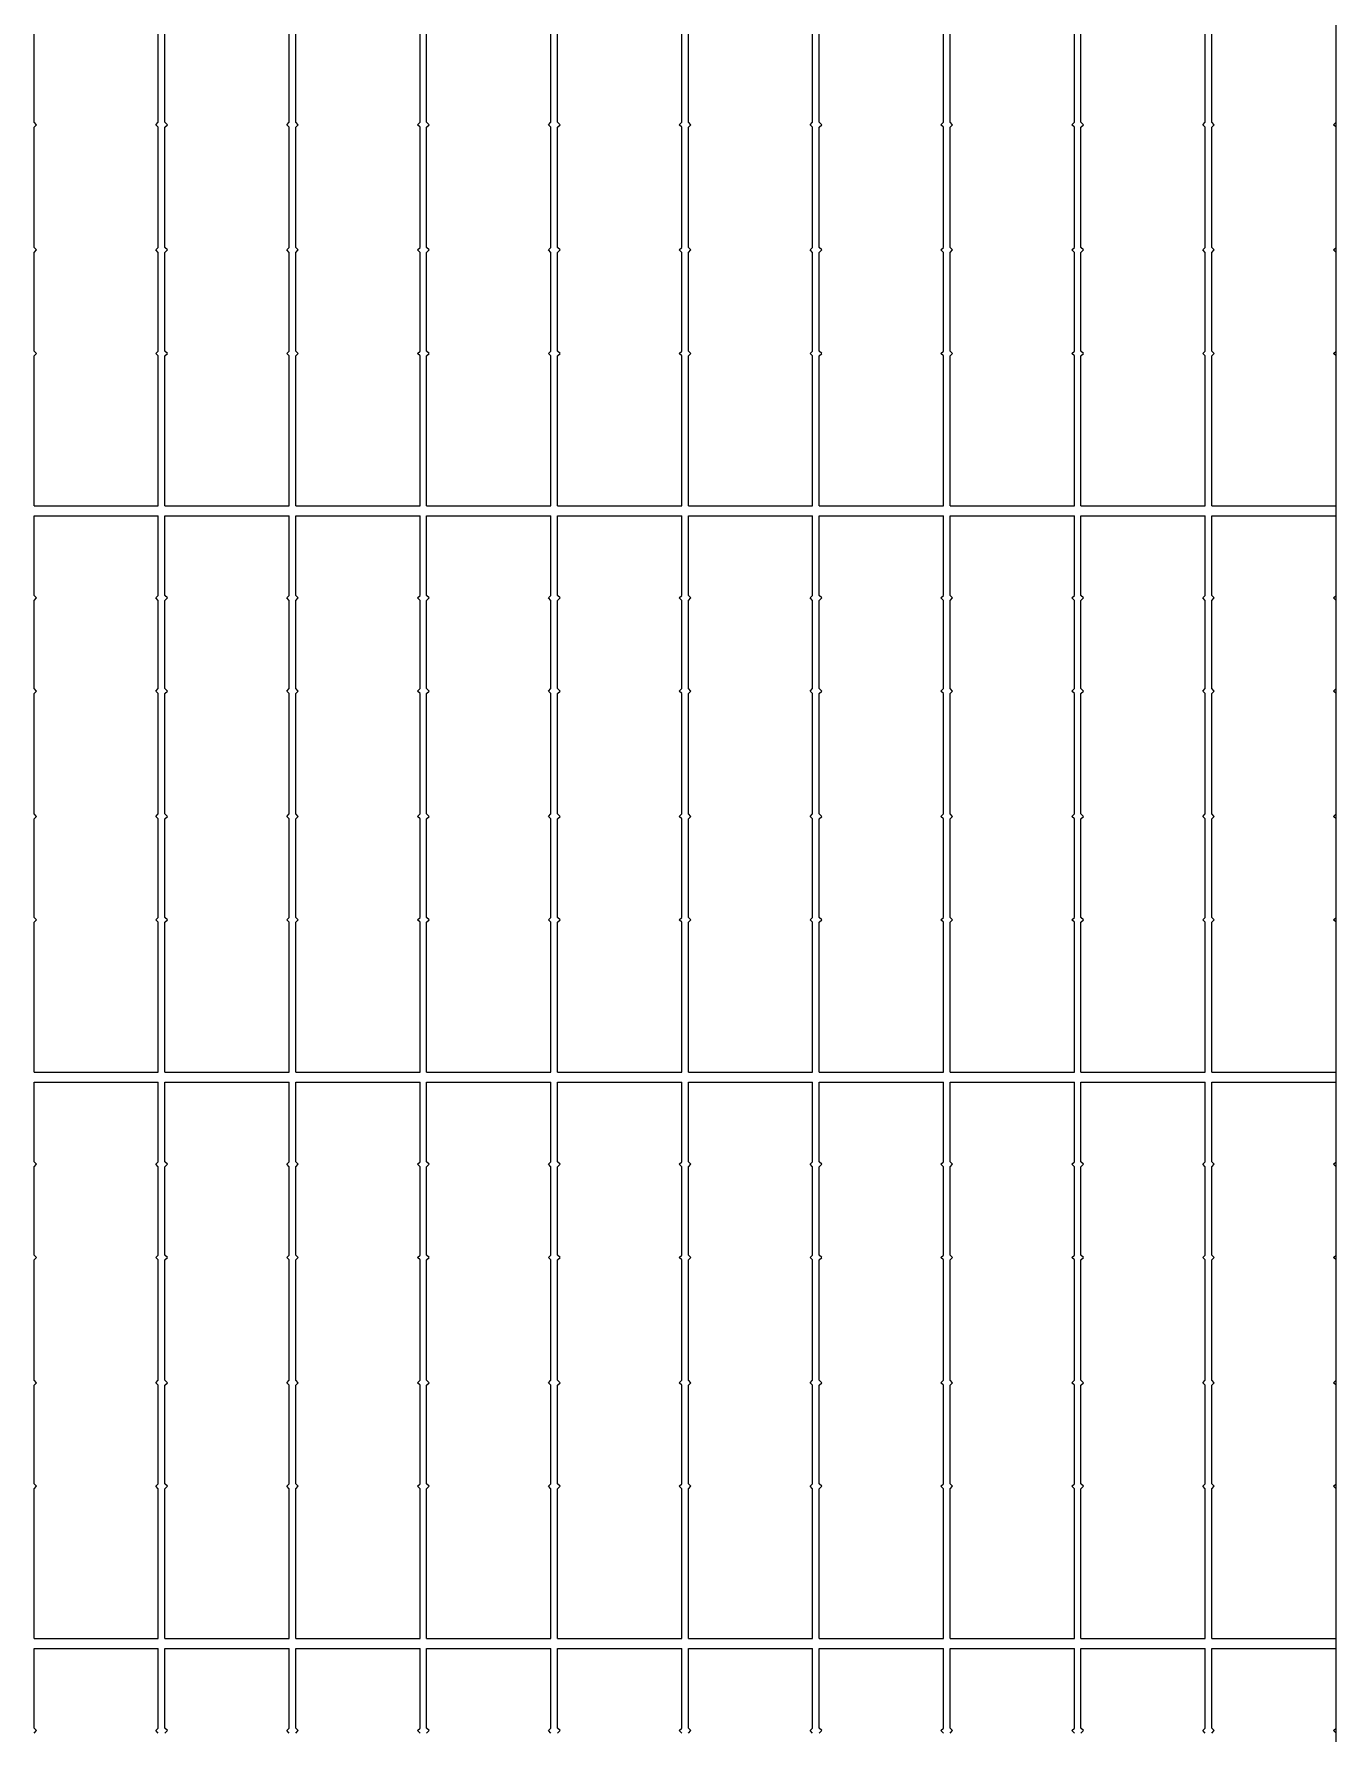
# Model space of a CAD drawing. Header units: millimetres. Extents: x 47861 to 59117, y 10924 to 15324.
# Drawn here: x 58331 to 59117, y 13048 to 14074 of the extents above; entities that cross this region are included whole.
import ezdxf

# ---------------------------------------------------------------- set-up
doc = ezdxf.new("R2010")
doc.units = ezdxf.units.MM

msp = doc.modelspace()

# ---------------------------------------------------------------- linework, layer by layer
at = {"color": 2}
for p, q in [((59117.3, 11009.5), (59117.3, 14809.5)), ((58331.3, 14021.1), (58331.3, 14074.4)), ((58406.3, 14021.1), (58406.3, 14074.4)), ((58410.3, 14021.1), (58410.3, 14074.4)), ((58485.3, 14021.1), (58485.3, 14074.4)), ((58489.3, 14021.1), (58489.3, 14074.4)), ((58564.3, 14021.1), (58564.3, 14074.4)), ((58568.3, 14021.1), (58568.3, 14074.4)), ((58643.3, 14021.1), (58643.3, 14074.4)), ((58647.3, 14021.1), (58647.3, 14074.4)), ((58722.3, 14021.1), (58722.3, 14074.4)), ((58726.3, 14021.1), (58726.3, 14074.4)), ((58801.3, 14021.1), (58801.3, 14074.4)), ((58805.3, 14021.1), (58805.3, 14074.4)), ((58880.3, 14021.1), (58880.3, 14074.4)), ((58884.3, 14021.1), (58884.3, 14074.4)), ((58959.3, 14021.1), (58959.3, 14074.4)), ((58963.3, 14021.1), (58963.3, 14074.4)), ((59038.3, 14021.1), (59038.3, 14074.4)), ((59042.3, 14021.1), (59042.3, 14074.4)), ((59117.3, 14021.1), (59117.3, 14074.4)), ((58332.8, 14019.6), (58331.3, 14021.1)), ((58331.3, 14018.1), (58332.8, 14019.6)), ((58331.3, 13945.5), (58331.3, 14018.1)), ((58404.8, 14019.6), (58406.3, 14021.1)), ((58406.3, 14018.1), (58404.8, 14019.6)), ((58406.3, 13945.5), (58406.3, 14018.1)), ((58411.8, 14019.6), (58410.3, 14021.1)), ((58410.3, 14018.1), (58411.8, 14019.6)), ((58410.3, 13945.5), (58410.3, 14018.1)), ((58483.8, 14019.6), (58485.3, 14021.1)), ((58485.3, 14018.1), (58483.8, 14019.6)), ((58485.3, 13945.5), (58485.3, 14018.1)), ((58490.8, 14019.6), (58489.3, 14021.1)), ((58489.3, 14018.1), (58490.8, 14019.6)), ((58489.3, 13945.5), (58489.3, 14018.1)), ((58562.8, 14019.6), (58564.3, 14021.1)), ((58564.3, 14018.1), (58562.8, 14019.6)), ((58564.3, 13945.5), (58564.3, 14018.1)), ((58569.8, 14019.6), (58568.3, 14021.1)), ((58568.3, 14018.1), (58569.8, 14019.6)), ((58568.3, 13945.5), (58568.3, 14018.1)), ((58641.8, 14019.6), (58643.3, 14021.1)), ((58643.3, 14018.1), (58641.8, 14019.6)), ((58643.3, 13945.5), (58643.3, 14018.1)), ((58648.8, 14019.6), (58647.3, 14021.1)), ((58647.3, 14018.1), (58648.8, 14019.6)), ((58647.3, 13945.5), (58647.3, 14018.1)), ((58720.8, 14019.6), (58722.3, 14021.1)), ((58722.3, 14018.1), (58720.8, 14019.6)), ((58722.3, 13945.5), (58722.3, 14018.1)), ((58727.8, 14019.6), (58726.3, 14021.1)), ((58726.3, 14018.1), (58727.8, 14019.6)), ((58726.3, 13945.5), (58726.3, 14018.1)), ((58799.8, 14019.6), (58801.3, 14021.1)), ((58801.3, 14018.1), (58799.8, 14019.6)), ((58801.3, 13945.5), (58801.3, 14018.1)), ((58806.8, 14019.6), (58805.3, 14021.1)), ((58805.3, 14018.1), (58806.8, 14019.6)), ((58805.3, 13945.5), (58805.3, 14018.1)), ((58878.8, 14019.6), (58880.3, 14021.1)), ((58880.3, 14018.1), (58878.8, 14019.6)), ((58880.3, 13945.5), (58880.3, 14018.1)), ((58885.8, 14019.6), (58884.3, 14021.1)), ((58884.3, 14018.1), (58885.8, 14019.6)), ((58884.3, 13945.5), (58884.3, 14018.1)), ((58957.8, 14019.6), (58959.3, 14021.1)), ((58959.3, 14018.1), (58957.8, 14019.6)), ((58959.3, 13945.5), (58959.3, 14018.1)), ((58964.8, 14019.6), (58963.3, 14021.1)), ((58963.3, 14018.1), (58964.8, 14019.6)), ((58963.3, 13945.5), (58963.3, 14018.1)), ((59036.8, 14019.6), (59038.3, 14021.1)), ((59038.3, 14018.1), (59036.8, 14019.6)), ((59038.3, 13945.5), (59038.3, 14018.1)), ((59043.8, 14019.6), (59042.3, 14021.1)), ((59042.3, 14018.1), (59043.8, 14019.6)), ((59042.3, 13945.5), (59042.3, 14018.1)), ((59115.8, 14019.6), (59117.3, 14021.1)), ((59117.3, 14018.1), (59115.8, 14019.6)), ((59117.3, 13945.5), (59117.3, 14018.1)), ((58332.8, 13944), (58331.3, 13945.5)), ((58331.3, 13942.5), (58332.8, 13944)), ((58404.8, 13944), (58406.3, 13945.5)), ((58406.3, 13942.5), (58404.8, 13944)), ((58411.8, 13944), (58410.3, 13945.5)), ((58410.3, 13942.5), (58411.8, 13944)), ((58483.8, 13944), (58485.3, 13945.5)), ((58485.3, 13942.5), (58483.8, 13944)), ((58490.8, 13944), (58489.3, 13945.5)), ((58489.3, 13942.5), (58490.8, 13944)), ((58562.8, 13944), (58564.3, 13945.5)), ((58564.3, 13942.5), (58562.8, 13944)), ((58569.8, 13944), (58568.3, 13945.5)), ((58568.3, 13942.5), (58569.8, 13944)), ((58641.8, 13944), (58643.3, 13945.5)), ((58643.3, 13942.5), (58641.8, 13944)), ((58648.8, 13944), (58647.3, 13945.5)), ((58647.3, 13942.5), (58648.8, 13944)), ((58720.8, 13944), (58722.3, 13945.5)), ((58722.3, 13942.5), (58720.8, 13944)), ((58727.8, 13944), (58726.3, 13945.5)), ((58726.3, 13942.5), (58727.8, 13944)), ((58799.8, 13944), (58801.3, 13945.5)), ((58801.3, 13942.5), (58799.8, 13944)), ((58806.8, 13944), (58805.3, 13945.5)), ((58805.3, 13942.5), (58806.8, 13944)), ((58878.8, 13944), (58880.3, 13945.5)), ((58880.3, 13942.5), (58878.8, 13944)), ((58885.8, 13944), (58884.3, 13945.5)), ((58884.3, 13942.5), (58885.8, 13944)), ((58957.8, 13944), (58959.3, 13945.5)), ((58959.3, 13942.5), (58957.8, 13944)), ((58964.8, 13944), (58963.3, 13945.5)), ((58963.3, 13942.5), (58964.8, 13944)), ((59036.8, 13944), (59038.3, 13945.5)), ((59038.3, 13942.5), (59036.8, 13944)), ((59043.8, 13944), (59042.3, 13945.5)), ((59042.3, 13942.5), (59043.8, 13944)), ((59115.8, 13944), (59117.3, 13945.5)), ((59117.3, 13942.5), (59115.8, 13944)), ((58331.3, 13883), (58331.3, 13942.5)), ((58406.3, 13883), (58406.3, 13942.5)), ((58410.3, 13883), (58410.3, 13942.5)), ((58485.3, 13883), (58485.3, 13942.5)), ((58489.3, 13883), (58489.3, 13942.5)), ((58564.3, 13883), (58564.3, 13942.5)), ((58568.3, 13883), (58568.3, 13942.5)), ((58643.3, 13883), (58643.3, 13942.5)), ((58647.3, 13883), (58647.3, 13942.5)), ((58722.3, 13883), (58722.3, 13942.5)), ((58726.3, 13883), (58726.3, 13942.5)), ((58801.3, 13883), (58801.3, 13942.5)), ((58805.3, 13883), (58805.3, 13942.5)), ((58880.3, 13883), (58880.3, 13942.5)), ((58884.3, 13883), (58884.3, 13942.5)), ((58959.3, 13883), (58959.3, 13942.5)), ((58963.3, 13883), (58963.3, 13942.5)), ((59038.3, 13883), (59038.3, 13942.5)), ((59042.3, 13883), (59042.3, 13942.5)), ((59117.3, 13883), (59117.3, 13942.5)), ((58332.8, 13881.5), (58331.3, 13883)), ((58404.8, 13881.5), (58406.3, 13883)), ((58411.8, 13881.5), (58410.3, 13883)), ((58483.8, 13881.5), (58485.3, 13883)), ((58490.8, 13881.5), (58489.3, 13883)), ((58562.8, 13881.5), (58564.3, 13883)), ((58569.8, 13881.5), (58568.3, 13883)), ((58641.8, 13881.5), (58643.3, 13883)), ((58648.8, 13881.5), (58647.3, 13883)), ((58720.8, 13881.5), (58722.3, 13883)), ((58727.8, 13881.5), (58726.3, 13883)), ((58799.8, 13881.5), (58801.3, 13883)), ((58806.8, 13881.5), (58805.3, 13883)), ((58878.8, 13881.5), (58880.3, 13883)), ((58885.8, 13881.5), (58884.3, 13883)), ((58957.8, 13881.5), (58959.3, 13883)), ((58964.8, 13881.5), (58963.3, 13883)), ((59036.8, 13881.5), (59038.3, 13883)), ((59043.8, 13881.5), (59042.3, 13883)), ((59115.8, 13881.5), (59117.3, 13883)), ((58331.3, 13880), (58332.8, 13881.5)), ((58331.3, 13789.5), (58331.3, 13880)), ((58406.3, 13880), (58404.8, 13881.5)), ((58406.3, 13789.5), (58406.3, 13880)), ((58410.3, 13880), (58411.8, 13881.5)), ((58410.3, 13789.5), (58410.3, 13880)), ((58485.3, 13880), (58483.8, 13881.5)), ((58485.3, 13789.5), (58485.3, 13880)), ((58489.3, 13880), (58490.8, 13881.5)), ((58489.3, 13789.5), (58489.3, 13880)), ((58564.3, 13880), (58562.8, 13881.5)), ((58564.3, 13789.5), (58564.3, 13880)), ((58568.3, 13880), (58569.8, 13881.5)), ((58568.3, 13789.5), (58568.3, 13880)), ((58643.3, 13880), (58641.8, 13881.5)), ((58643.3, 13789.5), (58643.3, 13880)), ((58647.3, 13880), (58648.8, 13881.5)), ((58647.3, 13789.5), (58647.3, 13880)), ((58722.3, 13880), (58720.8, 13881.5)), ((58722.3, 13789.5), (58722.3, 13880)), ((58726.3, 13880), (58727.8, 13881.5)), ((58726.3, 13789.5), (58726.3, 13880)), ((58801.3, 13880), (58799.8, 13881.5)), ((58801.3, 13789.5), (58801.3, 13880)), ((58805.3, 13880), (58806.8, 13881.5)), ((58805.3, 13789.5), (58805.3, 13880)), ((58880.3, 13880), (58878.8, 13881.5)), ((58880.3, 13789.5), (58880.3, 13880)), ((58884.3, 13880), (58885.8, 13881.5)), ((58884.3, 13789.5), (58884.3, 13880)), ((58959.3, 13880), (58957.8, 13881.5)), ((58959.3, 13789.5), (58959.3, 13880)), ((58963.3, 13880), (58964.8, 13881.5)), ((58963.3, 13789.5), (58963.3, 13880)), ((59038.3, 13880), (59036.8, 13881.5)), ((59038.3, 13789.5), (59038.3, 13880)), ((59042.3, 13880), (59043.8, 13881.5)), ((59042.3, 13789.5), (59042.3, 13880)), ((59117.3, 13880), (59115.8, 13881.5)), ((59117.3, 13789.5), (59117.3, 13880)), ((58331.3, 13789.5), (58406.3, 13789.5)), ((58410.3, 13789.5), (58485.3, 13789.5)), ((58489.3, 13789.5), (58564.3, 13789.5)), ((58568.3, 13789.5), (58643.3, 13789.5)), ((58647.3, 13789.5), (58722.3, 13789.5)), ((58726.3, 13789.5), (58801.3, 13789.5)), ((58805.3, 13789.5), (58880.3, 13789.5)), ((58884.3, 13789.5), (58959.3, 13789.5)), ((58963.3, 13789.5), (59038.3, 13789.5)), ((59042.3, 13789.5), (59117.3, 13789.5)), ((58331.3, 13735.4), (58331.3, 13783.5)), ((58331.3, 13783.5), (58406.3, 13783.5)), ((58406.3, 13735.4), (58406.3, 13783.5)), ((58410.3, 13735.4), (58410.3, 13783.5)), ((58410.3, 13783.5), (58485.3, 13783.5)), ((58485.3, 13735.4), (58485.3, 13783.5)), ((58489.3, 13735.4), (58489.3, 13783.5)), ((58489.3, 13783.5), (58564.3, 13783.5)), ((58564.3, 13735.4), (58564.3, 13783.5)), ((58568.3, 13735.4), (58568.3, 13783.5)), ((58568.3, 13783.5), (58643.3, 13783.5)), ((58643.3, 13735.4), (58643.3, 13783.5)), ((58647.3, 13735.4), (58647.3, 13783.5)), ((58647.3, 13783.5), (58722.3, 13783.5)), ((58722.3, 13735.4), (58722.3, 13783.5)), ((58726.3, 13735.4), (58726.3, 13783.5)), ((58726.3, 13783.5), (58801.3, 13783.5)), ((58801.3, 13735.4), (58801.3, 13783.5)), ((58805.3, 13735.4), (58805.3, 13783.5)), ((58805.3, 13783.5), (58880.3, 13783.5)), ((58880.3, 13735.4), (58880.3, 13783.5)), ((58884.3, 13735.4), (58884.3, 13783.5)), ((58884.3, 13783.5), (58959.3, 13783.5)), ((58959.3, 13735.4), (58959.3, 13783.5)), ((58963.3, 13735.4), (58963.3, 13783.5)), ((58963.3, 13783.5), (59038.3, 13783.5)), ((59038.3, 13735.4), (59038.3, 13783.5)), ((59042.3, 13735.4), (59042.3, 13783.5)), ((59042.3, 13783.5), (59117.3, 13783.5)), ((59117.3, 13735.4), (59117.3, 13783.5)), ((58332.8, 13733.9), (58331.3, 13735.4)), ((58331.3, 13732.4), (58332.8, 13733.9)), ((58331.3, 13679.1), (58331.3, 13732.4)), ((58404.8, 13733.9), (58406.3, 13735.4)), ((58406.3, 13732.4), (58404.8, 13733.9)), ((58406.3, 13679.1), (58406.3, 13732.4)), ((58411.8, 13733.9), (58410.3, 13735.4)), ((58410.3, 13732.4), (58411.8, 13733.9)), ((58410.3, 13679.1), (58410.3, 13732.4)), ((58483.8, 13733.9), (58485.3, 13735.4)), ((58485.3, 13732.4), (58483.8, 13733.9)), ((58485.3, 13679.1), (58485.3, 13732.4)), ((58490.8, 13733.9), (58489.3, 13735.4)), ((58489.3, 13732.4), (58490.8, 13733.9)), ((58489.3, 13679.1), (58489.3, 13732.4)), ((58562.8, 13733.9), (58564.3, 13735.4)), ((58564.3, 13732.4), (58562.8, 13733.9)), ((58564.3, 13679.1), (58564.3, 13732.4)), ((58569.8, 13733.9), (58568.3, 13735.4)), ((58568.3, 13732.4), (58569.8, 13733.9)), ((58568.3, 13679.1), (58568.3, 13732.4)), ((58641.8, 13733.9), (58643.3, 13735.4)), ((58643.3, 13732.4), (58641.8, 13733.9)), ((58643.3, 13679.1), (58643.3, 13732.4)), ((58648.8, 13733.9), (58647.3, 13735.4)), ((58647.3, 13732.4), (58648.8, 13733.9)), ((58647.3, 13679.1), (58647.3, 13732.4)), ((58720.8, 13733.9), (58722.3, 13735.4)), ((58722.3, 13732.4), (58720.8, 13733.9)), ((58722.3, 13679.1), (58722.3, 13732.4)), ((58727.8, 13733.9), (58726.3, 13735.4)), ((58726.3, 13732.4), (58727.8, 13733.9)), ((58726.3, 13679.1), (58726.3, 13732.4)), ((58799.8, 13733.9), (58801.3, 13735.4)), ((58801.3, 13732.4), (58799.8, 13733.9)), ((58801.3, 13679.1), (58801.3, 13732.4)), ((58806.8, 13733.9), (58805.3, 13735.4)), ((58805.3, 13732.4), (58806.8, 13733.9)), ((58805.3, 13679.1), (58805.3, 13732.4)), ((58878.8, 13733.9), (58880.3, 13735.4)), ((58880.3, 13732.4), (58878.8, 13733.9)), ((58880.3, 13679.1), (58880.3, 13732.4)), ((58885.8, 13733.9), (58884.3, 13735.4)), ((58884.3, 13732.4), (58885.8, 13733.9)), ((58884.3, 13679.1), (58884.3, 13732.4)), ((58957.8, 13733.9), (58959.3, 13735.4)), ((58959.3, 13732.4), (58957.8, 13733.9)), ((58959.3, 13679.1), (58959.3, 13732.4)), ((58964.8, 13733.9), (58963.3, 13735.4)), ((58963.3, 13732.4), (58964.8, 13733.9)), ((58963.3, 13679.1), (58963.3, 13732.4)), ((59036.8, 13733.9), (59038.3, 13735.4)), ((59038.3, 13732.4), (59036.8, 13733.9)), ((59038.3, 13679.1), (59038.3, 13732.4)), ((59043.8, 13733.9), (59042.3, 13735.4)), ((59042.3, 13732.4), (59043.8, 13733.9)), ((59042.3, 13679.1), (59042.3, 13732.4)), ((59115.8, 13733.9), (59117.3, 13735.4)), ((59117.3, 13732.4), (59115.8, 13733.9)), ((59117.3, 13679.1), (59117.3, 13732.4)), ((58332.8, 13677.6), (58331.3, 13679.1)), ((58331.3, 13676.1), (58332.8, 13677.6)), ((58404.8, 13677.6), (58406.3, 13679.1)), ((58406.3, 13676.1), (58404.8, 13677.6)), ((58411.8, 13677.6), (58410.3, 13679.1)), ((58410.3, 13676.1), (58411.8, 13677.6)), ((58483.8, 13677.6), (58485.3, 13679.1)), ((58485.3, 13676.1), (58483.8, 13677.6)), ((58490.8, 13677.6), (58489.3, 13679.1)), ((58489.3, 13676.1), (58490.8, 13677.6)), ((58562.8, 13677.6), (58564.3, 13679.1)), ((58564.3, 13676.1), (58562.8, 13677.6)), ((58569.8, 13677.6), (58568.3, 13679.1)), ((58568.3, 13676.1), (58569.8, 13677.6)), ((58641.8, 13677.6), (58643.3, 13679.1)), ((58643.3, 13676.1), (58641.8, 13677.6)), ((58648.8, 13677.6), (58647.3, 13679.1)), ((58647.3, 13676.1), (58648.8, 13677.6)), ((58720.8, 13677.6), (58722.3, 13679.1)), ((58722.3, 13676.1), (58720.8, 13677.6)), ((58727.8, 13677.6), (58726.3, 13679.1)), ((58726.3, 13676.1), (58727.8, 13677.6)), ((58799.8, 13677.6), (58801.3, 13679.1)), ((58801.3, 13676.1), (58799.8, 13677.6)), ((58806.8, 13677.6), (58805.3, 13679.1)), ((58805.3, 13676.1), (58806.8, 13677.6)), ((58878.8, 13677.6), (58880.3, 13679.1)), ((58880.3, 13676.1), (58878.8, 13677.6)), ((58885.8, 13677.6), (58884.3, 13679.1)), ((58884.3, 13676.1), (58885.8, 13677.6)), ((58957.8, 13677.6), (58959.3, 13679.1)), ((58959.3, 13676.1), (58957.8, 13677.6)), ((58964.8, 13677.6), (58963.3, 13679.1)), ((58963.3, 13676.1), (58964.8, 13677.6)), ((59036.8, 13677.6), (59038.3, 13679.1)), ((59038.3, 13676.1), (59036.8, 13677.6)), ((59043.8, 13677.6), (59042.3, 13679.1)), ((59042.3, 13676.1), (59043.8, 13677.6)), ((59115.8, 13677.6), (59117.3, 13679.1)), ((59117.3, 13676.1), (59115.8, 13677.6)), ((58331.3, 13603.5), (58331.3, 13676.1)), ((58406.3, 13603.5), (58406.3, 13676.1)), ((58410.3, 13603.5), (58410.3, 13676.1)), ((58485.3, 13603.5), (58485.3, 13676.1)), ((58489.3, 13603.5), (58489.3, 13676.1)), ((58564.3, 13603.5), (58564.3, 13676.1)), ((58568.3, 13603.5), (58568.3, 13676.1)), ((58643.3, 13603.5), (58643.3, 13676.1)), ((58647.3, 13603.5), (58647.3, 13676.1)), ((58722.3, 13603.5), (58722.3, 13676.1)), ((58726.3, 13603.5), (58726.3, 13676.1)), ((58801.3, 13603.5), (58801.3, 13676.1)), ((58805.3, 13603.5), (58805.3, 13676.1)), ((58880.3, 13603.5), (58880.3, 13676.1)), ((58884.3, 13603.5), (58884.3, 13676.1)), ((58959.3, 13603.5), (58959.3, 13676.1)), ((58963.3, 13603.5), (58963.3, 13676.1)), ((59038.3, 13603.5), (59038.3, 13676.1)), ((59042.3, 13603.5), (59042.3, 13676.1)), ((59117.3, 13603.5), (59117.3, 13676.1)), ((58332.8, 13602), (58331.3, 13603.5)), ((58331.3, 13600.5), (58332.8, 13602)), ((58331.3, 13541), (58331.3, 13600.5)), ((58404.8, 13602), (58406.3, 13603.5)), ((58406.3, 13600.5), (58404.8, 13602)), ((58406.3, 13541), (58406.3, 13600.5)), ((58411.8, 13602), (58410.3, 13603.5)), ((58410.3, 13600.5), (58411.8, 13602)), ((58410.3, 13541), (58410.3, 13600.5)), ((58483.8, 13602), (58485.3, 13603.5)), ((58485.3, 13600.5), (58483.8, 13602)), ((58485.3, 13541), (58485.3, 13600.5)), ((58490.8, 13602), (58489.3, 13603.5)), ((58489.3, 13600.5), (58490.8, 13602)), ((58489.3, 13541), (58489.3, 13600.5)), ((58562.8, 13602), (58564.3, 13603.5)), ((58564.3, 13600.5), (58562.8, 13602)), ((58564.3, 13541), (58564.3, 13600.5)), ((58569.8, 13602), (58568.3, 13603.5)), ((58568.3, 13600.5), (58569.8, 13602)), ((58568.3, 13541), (58568.3, 13600.5)), ((58641.8, 13602), (58643.3, 13603.5)), ((58643.3, 13600.5), (58641.8, 13602)), ((58643.3, 13541), (58643.3, 13600.5)), ((58648.8, 13602), (58647.3, 13603.5)), ((58647.3, 13600.5), (58648.8, 13602)), ((58647.3, 13541), (58647.3, 13600.5)), ((58720.8, 13602), (58722.3, 13603.5)), ((58722.3, 13600.5), (58720.8, 13602)), ((58722.3, 13541), (58722.3, 13600.5)), ((58727.8, 13602), (58726.3, 13603.5)), ((58726.3, 13600.5), (58727.8, 13602)), ((58726.3, 13541), (58726.3, 13600.5)), ((58799.8, 13602), (58801.3, 13603.5)), ((58801.3, 13600.5), (58799.8, 13602)), ((58801.3, 13541), (58801.3, 13600.5)), ((58806.8, 13602), (58805.3, 13603.5)), ((58805.3, 13600.5), (58806.8, 13602)), ((58805.3, 13541), (58805.3, 13600.5)), ((58878.8, 13602), (58880.3, 13603.5)), ((58880.3, 13600.5), (58878.8, 13602)), ((58880.3, 13541), (58880.3, 13600.5)), ((58885.8, 13602), (58884.3, 13603.5)), ((58884.3, 13600.5), (58885.8, 13602)), ((58884.3, 13541), (58884.3, 13600.5)), ((58957.8, 13602), (58959.3, 13603.5)), ((58959.3, 13600.5), (58957.8, 13602)), ((58959.3, 13541), (58959.3, 13600.5)), ((58964.8, 13602), (58963.3, 13603.5)), ((58963.3, 13600.5), (58964.8, 13602)), ((58963.3, 13541), (58963.3, 13600.5)), ((59036.8, 13602), (59038.3, 13603.5)), ((59038.3, 13600.5), (59036.8, 13602)), ((59038.3, 13541), (59038.3, 13600.5)), ((59043.8, 13602), (59042.3, 13603.5)), ((59042.3, 13600.5), (59043.8, 13602)), ((59042.3, 13541), (59042.3, 13600.5)), ((59115.8, 13602), (59117.3, 13603.5)), ((59117.3, 13600.5), (59115.8, 13602)), ((59117.3, 13541), (59117.3, 13600.5)), ((58332.8, 13539.5), (58331.3, 13541)), ((58331.3, 13538), (58332.8, 13539.5)), ((58331.3, 13447.5), (58331.3, 13538)), ((58404.8, 13539.5), (58406.3, 13541)), ((58406.3, 13538), (58404.8, 13539.5)), ((58406.3, 13447.5), (58406.3, 13538)), ((58411.8, 13539.5), (58410.3, 13541)), ((58410.3, 13538), (58411.8, 13539.5)), ((58410.3, 13447.5), (58410.3, 13538)), ((58483.8, 13539.5), (58485.3, 13541)), ((58485.3, 13538), (58483.8, 13539.5)), ((58485.3, 13447.5), (58485.3, 13538)), ((58490.8, 13539.5), (58489.3, 13541)), ((58489.3, 13538), (58490.8, 13539.5)), ((58489.3, 13447.5), (58489.3, 13538)), ((58562.8, 13539.5), (58564.3, 13541)), ((58564.3, 13538), (58562.8, 13539.5)), ((58564.3, 13447.5), (58564.3, 13538)), ((58569.8, 13539.5), (58568.3, 13541)), ((58568.3, 13538), (58569.8, 13539.5)), ((58568.3, 13447.5), (58568.3, 13538)), ((58641.8, 13539.5), (58643.3, 13541)), ((58643.3, 13538), (58641.8, 13539.5)), ((58643.3, 13447.5), (58643.3, 13538)), ((58648.8, 13539.5), (58647.3, 13541)), ((58647.3, 13538), (58648.8, 13539.5)), ((58647.3, 13447.5), (58647.3, 13538)), ((58720.8, 13539.5), (58722.3, 13541)), ((58722.3, 13538), (58720.8, 13539.5)), ((58722.3, 13447.5), (58722.3, 13538)), ((58727.8, 13539.5), (58726.3, 13541)), ((58726.3, 13538), (58727.8, 13539.5)), ((58726.3, 13447.5), (58726.3, 13538)), ((58799.8, 13539.5), (58801.3, 13541)), ((58801.3, 13538), (58799.8, 13539.5)), ((58801.3, 13447.5), (58801.3, 13538)), ((58806.8, 13539.5), (58805.3, 13541)), ((58805.3, 13538), (58806.8, 13539.5)), ((58805.3, 13447.5), (58805.3, 13538)), ((58878.8, 13539.5), (58880.3, 13541)), ((58880.3, 13538), (58878.8, 13539.5)), ((58880.3, 13447.5), (58880.3, 13538)), ((58885.8, 13539.5), (58884.3, 13541)), ((58884.3, 13538), (58885.8, 13539.5)), ((58884.3, 13447.5), (58884.3, 13538)), ((58957.8, 13539.5), (58959.3, 13541)), ((58959.3, 13538), (58957.8, 13539.5)), ((58959.3, 13447.5), (58959.3, 13538)), ((58964.8, 13539.5), (58963.3, 13541)), ((58963.3, 13538), (58964.8, 13539.5)), ((58963.3, 13447.5), (58963.3, 13538)), ((59036.8, 13539.5), (59038.3, 13541)), ((59038.3, 13538), (59036.8, 13539.5)), ((59038.3, 13447.5), (59038.3, 13538)), ((59043.8, 13539.5), (59042.3, 13541)), ((59042.3, 13538), (59043.8, 13539.5)), ((59042.3, 13447.5), (59042.3, 13538)), ((59115.8, 13539.5), (59117.3, 13541)), ((59117.3, 13538), (59115.8, 13539.5)), ((59117.3, 13447.5), (59117.3, 13538)), ((58331.3, 13447.5), (58406.3, 13447.5)), ((58331.3, 13393.4), (58331.3, 13441.5)), ((58331.3, 13441.5), (58406.3, 13441.5)), ((58406.3, 13393.4), (58406.3, 13441.5)), ((58410.3, 13447.5), (58485.3, 13447.5)), ((58410.3, 13393.4), (58410.3, 13441.5)), ((58410.3, 13441.5), (58485.3, 13441.5)), ((58485.3, 13393.4), (58485.3, 13441.5)), ((58489.3, 13447.5), (58564.3, 13447.5)), ((58489.3, 13393.4), (58489.3, 13441.5)), ((58489.3, 13441.5), (58564.3, 13441.5)), ((58564.3, 13393.4), (58564.3, 13441.5)), ((58568.3, 13447.5), (58643.3, 13447.5)), ((58568.3, 13393.4), (58568.3, 13441.5)), ((58568.3, 13441.5), (58643.3, 13441.5)), ((58643.3, 13393.4), (58643.3, 13441.5)), ((58647.3, 13447.5), (58722.3, 13447.5)), ((58647.3, 13393.4), (58647.3, 13441.5)), ((58647.3, 13441.5), (58722.3, 13441.5)), ((58722.3, 13393.4), (58722.3, 13441.5)), ((58726.3, 13447.5), (58801.3, 13447.5)), ((58726.3, 13393.4), (58726.3, 13441.5)), ((58726.3, 13441.5), (58801.3, 13441.5)), ((58801.3, 13393.4), (58801.3, 13441.5)), ((58805.3, 13447.5), (58880.3, 13447.5)), ((58805.3, 13393.4), (58805.3, 13441.5)), ((58805.3, 13441.5), (58880.3, 13441.5)), ((58880.3, 13393.4), (58880.3, 13441.5)), ((58884.3, 13447.5), (58959.3, 13447.5)), ((58884.3, 13393.4), (58884.3, 13441.5)), ((58884.3, 13441.5), (58959.3, 13441.5)), ((58959.3, 13393.4), (58959.3, 13441.5)), ((58963.3, 13447.5), (59038.3, 13447.5)), ((58963.3, 13393.4), (58963.3, 13441.5)), ((58963.3, 13441.5), (59038.3, 13441.5)), ((59038.3, 13393.4), (59038.3, 13441.5)), ((59042.3, 13447.5), (59117.3, 13447.5)), ((59042.3, 13393.4), (59042.3, 13441.5)), ((59042.3, 13441.5), (59117.3, 13441.5)), ((59117.3, 13393.4), (59117.3, 13441.5)), ((58332.8, 13391.9), (58331.3, 13393.4)), ((58331.3, 13390.4), (58332.8, 13391.9)), ((58331.3, 13337.1), (58331.3, 13390.4)), ((58404.8, 13391.9), (58406.3, 13393.4)), ((58406.3, 13390.4), (58404.8, 13391.9)), ((58406.3, 13337.1), (58406.3, 13390.4)), ((58411.8, 13391.9), (58410.3, 13393.4)), ((58410.3, 13390.4), (58411.8, 13391.9)), ((58410.3, 13337.1), (58410.3, 13390.4)), ((58483.8, 13391.9), (58485.3, 13393.4)), ((58485.3, 13390.4), (58483.8, 13391.9)), ((58485.3, 13337.1), (58485.3, 13390.4)), ((58490.8, 13391.9), (58489.3, 13393.4)), ((58489.3, 13390.4), (58490.8, 13391.9)), ((58489.3, 13337.1), (58489.3, 13390.4)), ((58562.8, 13391.9), (58564.3, 13393.4)), ((58564.3, 13390.4), (58562.8, 13391.9)), ((58564.3, 13337.1), (58564.3, 13390.4)), ((58569.8, 13391.9), (58568.3, 13393.4)), ((58568.3, 13390.4), (58569.8, 13391.9)), ((58568.3, 13337.1), (58568.3, 13390.4)), ((58641.8, 13391.9), (58643.3, 13393.4)), ((58643.3, 13390.4), (58641.8, 13391.9)), ((58643.3, 13337.1), (58643.3, 13390.4)), ((58648.8, 13391.9), (58647.3, 13393.4)), ((58647.3, 13390.4), (58648.8, 13391.9)), ((58647.3, 13337.1), (58647.3, 13390.4)), ((58720.8, 13391.9), (58722.3, 13393.4)), ((58722.3, 13390.4), (58720.8, 13391.9)), ((58722.3, 13337.1), (58722.3, 13390.4)), ((58727.8, 13391.9), (58726.3, 13393.4)), ((58726.3, 13390.4), (58727.8, 13391.9)), ((58726.3, 13337.1), (58726.3, 13390.4)), ((58799.8, 13391.9), (58801.3, 13393.4)), ((58801.3, 13390.4), (58799.8, 13391.9)), ((58801.3, 13337.1), (58801.3, 13390.4)), ((58806.8, 13391.9), (58805.3, 13393.4)), ((58805.3, 13390.4), (58806.8, 13391.9)), ((58805.3, 13337.1), (58805.3, 13390.4)), ((58878.8, 13391.9), (58880.3, 13393.4)), ((58880.3, 13390.4), (58878.8, 13391.9)), ((58880.3, 13337.1), (58880.3, 13390.4)), ((58885.8, 13391.9), (58884.3, 13393.4)), ((58884.3, 13390.4), (58885.8, 13391.9)), ((58884.3, 13337.1), (58884.3, 13390.4)), ((58957.8, 13391.9), (58959.3, 13393.4)), ((58959.3, 13390.4), (58957.8, 13391.9)), ((58959.3, 13337.1), (58959.3, 13390.4)), ((58964.8, 13391.9), (58963.3, 13393.4)), ((58963.3, 13390.4), (58964.8, 13391.9)), ((58963.3, 13337.1), (58963.3, 13390.4)), ((59036.8, 13391.9), (59038.3, 13393.4)), ((59038.3, 13390.4), (59036.8, 13391.9)), ((59038.3, 13337.1), (59038.3, 13390.4)), ((59043.8, 13391.9), (59042.3, 13393.4)), ((59042.3, 13390.4), (59043.8, 13391.9)), ((59042.3, 13337.1), (59042.3, 13390.4)), ((59115.8, 13391.9), (59117.3, 13393.4)), ((59117.3, 13390.4), (59115.8, 13391.9)), ((59117.3, 13337.1), (59117.3, 13390.4)), ((58332.8, 13335.6), (58331.3, 13337.1)), ((58331.3, 13334.1), (58332.8, 13335.6)), ((58331.3, 13261.5), (58331.3, 13334.1)), ((58404.8, 13335.6), (58406.3, 13337.1)), ((58406.3, 13334.1), (58404.8, 13335.6)), ((58406.3, 13261.5), (58406.3, 13334.1)), ((58411.8, 13335.6), (58410.3, 13337.1)), ((58410.3, 13334.1), (58411.8, 13335.6)), ((58410.3, 13261.5), (58410.3, 13334.1)), ((58483.8, 13335.6), (58485.3, 13337.1)), ((58485.3, 13334.1), (58483.8, 13335.6)), ((58485.3, 13261.5), (58485.3, 13334.1)), ((58490.8, 13335.6), (58489.3, 13337.1)), ((58489.3, 13334.1), (58490.8, 13335.6)), ((58489.3, 13261.5), (58489.3, 13334.1)), ((58562.8, 13335.6), (58564.3, 13337.1)), ((58564.3, 13334.1), (58562.8, 13335.6)), ((58564.3, 13261.5), (58564.3, 13334.1)), ((58569.8, 13335.6), (58568.3, 13337.1)), ((58568.3, 13334.1), (58569.8, 13335.6)), ((58568.3, 13261.5), (58568.3, 13334.1)), ((58641.8, 13335.6), (58643.3, 13337.1)), ((58643.3, 13334.1), (58641.8, 13335.6)), ((58643.3, 13261.5), (58643.3, 13334.1)), ((58648.8, 13335.6), (58647.3, 13337.1)), ((58647.3, 13334.1), (58648.8, 13335.6)), ((58647.3, 13261.5), (58647.3, 13334.1)), ((58720.8, 13335.6), (58722.3, 13337.1)), ((58722.3, 13334.1), (58720.8, 13335.6)), ((58722.3, 13261.5), (58722.3, 13334.1)), ((58727.8, 13335.6), (58726.3, 13337.1)), ((58726.3, 13334.1), (58727.8, 13335.6)), ((58726.3, 13261.5), (58726.3, 13334.1)), ((58799.8, 13335.6), (58801.3, 13337.1)), ((58801.3, 13334.1), (58799.8, 13335.6)), ((58801.3, 13261.5), (58801.3, 13334.1)), ((58806.8, 13335.6), (58805.3, 13337.1)), ((58805.3, 13334.1), (58806.8, 13335.6)), ((58805.3, 13261.5), (58805.3, 13334.1)), ((58878.8, 13335.6), (58880.3, 13337.1)), ((58880.3, 13334.1), (58878.8, 13335.6)), ((58880.3, 13261.5), (58880.3, 13334.1)), ((58885.8, 13335.6), (58884.3, 13337.1)), ((58884.3, 13334.1), (58885.8, 13335.6)), ((58884.3, 13261.5), (58884.3, 13334.1)), ((58957.8, 13335.6), (58959.3, 13337.1)), ((58959.3, 13334.1), (58957.8, 13335.6)), ((58959.3, 13261.5), (58959.3, 13334.1)), ((58964.8, 13335.6), (58963.3, 13337.1)), ((58963.3, 13334.1), (58964.8, 13335.6)), ((58963.3, 13261.5), (58963.3, 13334.1)), ((59036.8, 13335.6), (59038.3, 13337.1)), ((59038.3, 13334.1), (59036.8, 13335.6)), ((59038.3, 13261.5), (59038.3, 13334.1)), ((59043.8, 13335.6), (59042.3, 13337.1)), ((59042.3, 13334.1), (59043.8, 13335.6)), ((59042.3, 13261.5), (59042.3, 13334.1)), ((59115.8, 13335.6), (59117.3, 13337.1)), ((59117.3, 13334.1), (59115.8, 13335.6)), ((59117.3, 13261.5), (59117.3, 13334.1)), ((58332.8, 13260), (58331.3, 13261.5)), ((58331.3, 13258.5), (58332.8, 13260)), ((58331.3, 13199), (58331.3, 13258.5)), ((58404.8, 13260), (58406.3, 13261.5)), ((58406.3, 13258.5), (58404.8, 13260)), ((58406.3, 13199), (58406.3, 13258.5)), ((58411.8, 13260), (58410.3, 13261.5)), ((58410.3, 13258.5), (58411.8, 13260)), ((58410.3, 13199), (58410.3, 13258.5)), ((58483.8, 13260), (58485.3, 13261.5)), ((58485.3, 13258.5), (58483.8, 13260)), ((58485.3, 13199), (58485.3, 13258.5)), ((58490.8, 13260), (58489.3, 13261.5)), ((58489.3, 13258.5), (58490.8, 13260)), ((58489.3, 13199), (58489.3, 13258.5)), ((58562.8, 13260), (58564.3, 13261.5)), ((58564.3, 13258.5), (58562.8, 13260)), ((58564.3, 13199), (58564.3, 13258.5)), ((58569.8, 13260), (58568.3, 13261.5)), ((58568.3, 13258.5), (58569.8, 13260)), ((58568.3, 13199), (58568.3, 13258.5)), ((58641.8, 13260), (58643.3, 13261.5)), ((58643.3, 13258.5), (58641.8, 13260)), ((58643.3, 13199), (58643.3, 13258.5)), ((58648.8, 13260), (58647.3, 13261.5)), ((58647.3, 13258.5), (58648.8, 13260)), ((58647.3, 13199), (58647.3, 13258.5)), ((58720.8, 13260), (58722.3, 13261.5)), ((58722.3, 13258.5), (58720.8, 13260)), ((58722.3, 13199), (58722.3, 13258.5)), ((58727.8, 13260), (58726.3, 13261.5)), ((58726.3, 13258.5), (58727.8, 13260)), ((58726.3, 13199), (58726.3, 13258.5)), ((58799.8, 13260), (58801.3, 13261.5)), ((58801.3, 13258.5), (58799.8, 13260)), ((58801.3, 13199), (58801.3, 13258.5)), ((58806.8, 13260), (58805.3, 13261.5)), ((58805.3, 13258.5), (58806.8, 13260)), ((58805.3, 13199), (58805.3, 13258.5)), ((58878.8, 13260), (58880.3, 13261.5)), ((58880.3, 13258.5), (58878.8, 13260)), ((58880.3, 13199), (58880.3, 13258.5)), ((58885.8, 13260), (58884.3, 13261.5)), ((58884.3, 13258.5), (58885.8, 13260)), ((58884.3, 13199), (58884.3, 13258.5)), ((58957.8, 13260), (58959.3, 13261.5)), ((58959.3, 13258.5), (58957.8, 13260)), ((58959.3, 13199), (58959.3, 13258.5)), ((58964.8, 13260), (58963.3, 13261.5)), ((58963.3, 13258.5), (58964.8, 13260)), ((58963.3, 13199), (58963.3, 13258.5)), ((59036.8, 13260), (59038.3, 13261.5)), ((59038.3, 13258.5), (59036.8, 13260)), ((59038.3, 13199), (59038.3, 13258.5)), ((59043.8, 13260), (59042.3, 13261.5)), ((59042.3, 13258.5), (59043.8, 13260)), ((59042.3, 13199), (59042.3, 13258.5)), ((59115.8, 13260), (59117.3, 13261.5)), ((59117.3, 13258.5), (59115.8, 13260)), ((59117.3, 13199), (59117.3, 13258.5)), ((58332.8, 13197.5), (58331.3, 13199)), ((58331.3, 13196), (58332.8, 13197.5)), ((58331.3, 13105.5), (58331.3, 13196)), ((58404.8, 13197.5), (58406.3, 13199)), ((58406.3, 13196), (58404.8, 13197.5)), ((58406.3, 13105.5), (58406.3, 13196)), ((58411.8, 13197.5), (58410.3, 13199)), ((58410.3, 13196), (58411.8, 13197.5)), ((58410.3, 13105.5), (58410.3, 13196)), ((58483.8, 13197.5), (58485.3, 13199)), ((58485.3, 13196), (58483.8, 13197.5)), ((58485.3, 13105.5), (58485.3, 13196)), ((58490.8, 13197.5), (58489.3, 13199)), ((58489.3, 13196), (58490.8, 13197.5)), ((58489.3, 13105.5), (58489.3, 13196)), ((58562.8, 13197.5), (58564.3, 13199)), ((58564.3, 13196), (58562.8, 13197.5)), ((58564.3, 13105.5), (58564.3, 13196)), ((58569.8, 13197.5), (58568.3, 13199)), ((58568.3, 13196), (58569.8, 13197.5)), ((58568.3, 13105.5), (58568.3, 13196)), ((58641.8, 13197.5), (58643.3, 13199)), ((58643.3, 13196), (58641.8, 13197.5)), ((58643.3, 13105.5), (58643.3, 13196)), ((58648.8, 13197.5), (58647.3, 13199)), ((58647.3, 13196), (58648.8, 13197.5)), ((58647.3, 13105.5), (58647.3, 13196)), ((58720.8, 13197.5), (58722.3, 13199)), ((58722.3, 13196), (58720.8, 13197.5)), ((58722.3, 13105.5), (58722.3, 13196)), ((58727.8, 13197.5), (58726.3, 13199)), ((58726.3, 13196), (58727.8, 13197.5)), ((58726.3, 13105.5), (58726.3, 13196)), ((58799.8, 13197.5), (58801.3, 13199)), ((58801.3, 13196), (58799.8, 13197.5)), ((58801.3, 13105.5), (58801.3, 13196)), ((58806.8, 13197.5), (58805.3, 13199)), ((58805.3, 13196), (58806.8, 13197.5)), ((58805.3, 13105.5), (58805.3, 13196)), ((58878.8, 13197.5), (58880.3, 13199)), ((58880.3, 13196), (58878.8, 13197.5)), ((58880.3, 13105.5), (58880.3, 13196)), ((58885.8, 13197.5), (58884.3, 13199)), ((58884.3, 13196), (58885.8, 13197.5)), ((58884.3, 13105.5), (58884.3, 13196)), ((58957.8, 13197.5), (58959.3, 13199)), ((58959.3, 13196), (58957.8, 13197.5)), ((58959.3, 13105.5), (58959.3, 13196)), ((58964.8, 13197.5), (58963.3, 13199)), ((58963.3, 13196), (58964.8, 13197.5)), ((58963.3, 13105.5), (58963.3, 13196)), ((59036.8, 13197.5), (59038.3, 13199)), ((59038.3, 13196), (59036.8, 13197.5)), ((59038.3, 13105.5), (59038.3, 13196)), ((59043.8, 13197.5), (59042.3, 13199)), ((59042.3, 13196), (59043.8, 13197.5)), ((59042.3, 13105.5), (59042.3, 13196)), ((59115.8, 13197.5), (59117.3, 13199)), ((59117.3, 13196), (59115.8, 13197.5)), ((59117.3, 13105.5), (59117.3, 13196)), ((58331.3, 13105.5), (58406.3, 13105.5)), ((58410.3, 13105.5), (58485.3, 13105.5)), ((58489.3, 13105.5), (58564.3, 13105.5)), ((58568.3, 13105.5), (58643.3, 13105.5)), ((58647.3, 13105.5), (58722.3, 13105.5)), ((58726.3, 13105.5), (58801.3, 13105.5)), ((58805.3, 13105.5), (58880.3, 13105.5)), ((58884.3, 13105.5), (58959.3, 13105.5)), ((58963.3, 13105.5), (59038.3, 13105.5)), ((59042.3, 13105.5), (59117.3, 13105.5)), ((58331.3, 13051.4), (58331.3, 13099.5)), ((58331.3, 13099.5), (58406.3, 13099.5)), ((58406.3, 13051.4), (58406.3, 13099.5)), ((58410.3, 13051.4), (58410.3, 13099.5)), ((58410.3, 13099.5), (58485.3, 13099.5)), ((58485.3, 13051.4), (58485.3, 13099.5)), ((58489.3, 13051.4), (58489.3, 13099.5)), ((58489.3, 13099.5), (58564.3, 13099.5)), ((58564.3, 13051.4), (58564.3, 13099.5)), ((58568.3, 13051.4), (58568.3, 13099.5)), ((58568.3, 13099.5), (58643.3, 13099.5)), ((58643.3, 13051.4), (58643.3, 13099.5)), ((58647.3, 13051.4), (58647.3, 13099.5)), ((58647.3, 13099.5), (58722.3, 13099.5)), ((58722.3, 13051.4), (58722.3, 13099.5)), ((58726.3, 13051.4), (58726.3, 13099.5)), ((58726.3, 13099.5), (58801.3, 13099.5)), ((58801.3, 13051.4), (58801.3, 13099.5)), ((58805.3, 13051.4), (58805.3, 13099.5)), ((58805.3, 13099.5), (58880.3, 13099.5)), ((58880.3, 13051.4), (58880.3, 13099.5)), ((58884.3, 13051.4), (58884.3, 13099.5)), ((58884.3, 13099.5), (58959.3, 13099.5)), ((58959.3, 13051.4), (58959.3, 13099.5)), ((58963.3, 13051.4), (58963.3, 13099.5)), ((58963.3, 13099.5), (59038.3, 13099.5)), ((59038.3, 13051.4), (59038.3, 13099.5)), ((59042.3, 13051.4), (59042.3, 13099.5)), ((59042.3, 13099.5), (59117.3, 13099.5)), ((59117.3, 13051.4), (59117.3, 13099.5)), ((58332.8, 13049.9), (58331.3, 13051.4)), ((58404.8, 13049.9), (58406.3, 13051.4)), ((58411.8, 13049.9), (58410.3, 13051.4)), ((58483.8, 13049.9), (58485.3, 13051.4)), ((58490.8, 13049.9), (58489.3, 13051.4)), ((58562.8, 13049.9), (58564.3, 13051.4)), ((58569.8, 13049.9), (58568.3, 13051.4)), ((58641.8, 13049.9), (58643.3, 13051.4)), ((58648.8, 13049.9), (58647.3, 13051.4)), ((58720.8, 13049.9), (58722.3, 13051.4)), ((58727.8, 13049.9), (58726.3, 13051.4)), ((58799.8, 13049.9), (58801.3, 13051.4)), ((58806.8, 13049.9), (58805.3, 13051.4)), ((58878.8, 13049.9), (58880.3, 13051.4)), ((58885.8, 13049.9), (58884.3, 13051.4)), ((58957.8, 13049.9), (58959.3, 13051.4)), ((58964.8, 13049.9), (58963.3, 13051.4)), ((59036.8, 13049.9), (59038.3, 13051.4)), ((59043.8, 13049.9), (59042.3, 13051.4)), ((59115.8, 13049.9), (59117.3, 13051.4)), ((58331.3, 13048.4), (58332.8, 13049.9)), ((58406.3, 13048.4), (58404.8, 13049.9)), ((58410.3, 13048.4), (58411.8, 13049.9)), ((58485.3, 13048.4), (58483.8, 13049.9)), ((58489.3, 13048.4), (58490.8, 13049.9)), ((58564.3, 13048.4), (58562.8, 13049.9)), ((58568.3, 13048.4), (58569.8, 13049.9)), ((58643.3, 13048.4), (58641.8, 13049.9)), ((58647.3, 13048.4), (58648.8, 13049.9)), ((58722.3, 13048.4), (58720.8, 13049.9)), ((58726.3, 13048.4), (58727.8, 13049.9)), ((58801.3, 13048.4), (58799.8, 13049.9)), ((58805.3, 13048.4), (58806.8, 13049.9)), ((58880.3, 13048.4), (58878.8, 13049.9)), ((58884.3, 13048.4), (58885.8, 13049.9)), ((58959.3, 13048.4), (58957.8, 13049.9)), ((58963.3, 13048.4), (58964.8, 13049.9)), ((59038.3, 13048.4), (59036.8, 13049.9)), ((59042.3, 13048.4), (59043.8, 13049.9)), ((59117.3, 13048.4), (59115.8, 13049.9))]:
    msp.add_line(p, q, dxfattribs=at)

doc.saveas('drawing.dxf')
